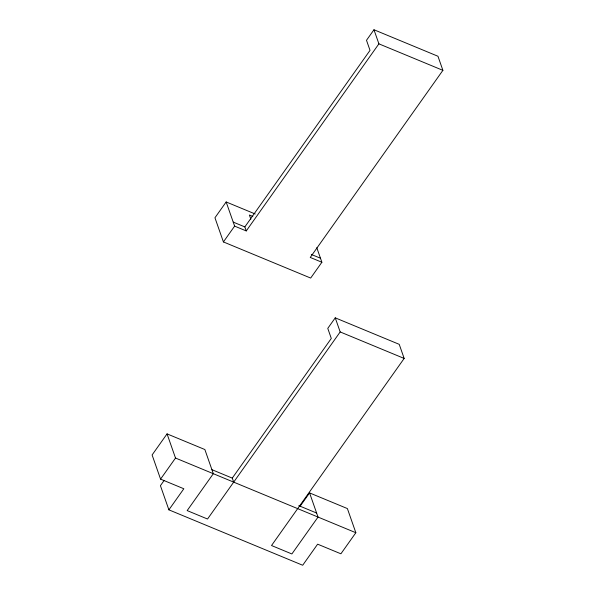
<?xml version="1.0" encoding="UTF-8"?>
<svg xmlns="http://www.w3.org/2000/svg" width="595" height="595" viewBox="0 0 595 595"><rect width="100%" height="100%" fill="white"/><g stroke="black" fill="none" stroke-linecap="round" stroke-linejoin="round"><path stroke-width="0.89" d="M255.248 213.999L226.16 201.958L214.951 217.77L223.408 241.927L310.672 278.066L321.88 262.254L316.793 247.721M223.408 241.927L234.623 226.115L226.16 201.958M373.972 29.75L366.498 40.289L370.023 50.359L244.843 226.911L246.256 230.934L378.903 43.844L373.972 29.75L437.957 56.25L442.896 70.344L310.248 257.434L321.88 262.254M233.686 482.129L232.273 478.105L331.296 338.443L327.771 328.38L335.245 317.842L340.176 331.936L207.529 519.026L187.165 510.592L213.322 473.702L204.866 449.537L167.054 433.881L152.104 454.959L160.568 479.124L183.833 488.755L168.891 509.841L302.684 565.25L317.633 544.172L340.898 553.804L355.847 532.726L347.383 508.569L309.571 492.905L299.969 506.457M160.568 479.124L175.51 458.038L167.054 433.881M164.161 480.41L160.427 485.676L168.891 509.841M335.245 317.842L399.23 344.341L404.169 358.435L271.521 545.526L291.877 553.96L318.035 517.062L309.571 492.905M378.903 43.844L442.896 70.344M252.808 216.431L249.387 215.018L250.852 219.213M233.21 222.091L244.843 226.911M311.326 254.444L320.467 258.23M234.623 226.115L246.256 230.934M340.176 331.936L404.169 358.435M211.917 469.671L232.273 478.105M298.809 505.661L316.622 513.039M175.51 458.038L355.847 532.726"/></g></svg>
